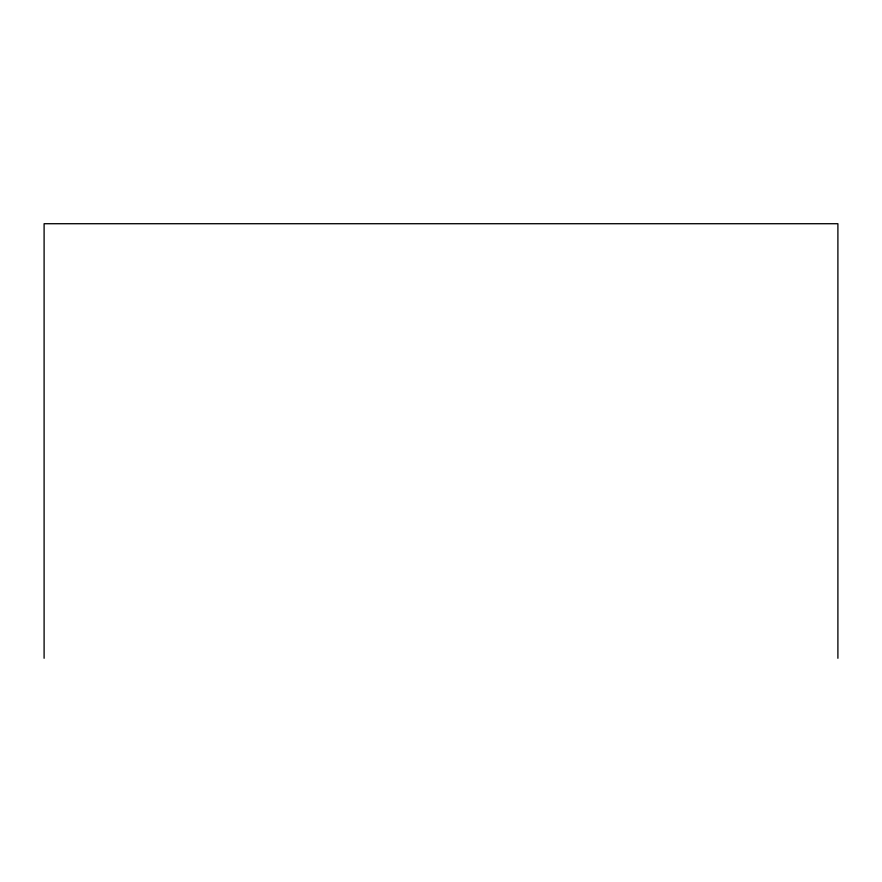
<?xml version="1.0" encoding="UTF-8"?>
<svg xmlns="http://www.w3.org/2000/svg" width="882" height="882" viewBox="0 0 882 882"><rect width="100%" height="100%" fill="white"/><g stroke="black" fill="none" stroke-linecap="round" stroke-linejoin="round"><path stroke-width="1.32" d="M837.9 658.281L837.9 223.719L44.1 223.719L44.1 658.281"/></g></svg>
